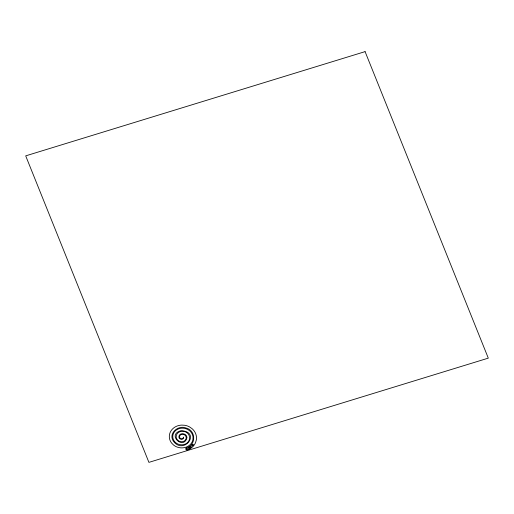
<?xml version="1.0" encoding="UTF-8"?>
<svg xmlns="http://www.w3.org/2000/svg" width="514" height="514" viewBox="0 0 514 514"><rect width="100%" height="100%" fill="white"/><g stroke="black" fill="none" stroke-linecap="round" stroke-linejoin="round"><path stroke-width="0.77" d="M188.599 441.275L188.869 440.813A7.684 6.875 5.3 0 0 189.589 437.369L189.525 436.868A7.357 6.586 5.3 0 0 188.028 433.745L187.674 433.366A7.035 6.296 5.3 0 0 184.642 431.58L184.141 431.445A6.708 6.001 5.3 0 0 180.71 431.471L180.241 431.599A6.386 5.712 5.3 0 0 177.581 433.263L177.298 433.591A6.059 5.423 5.3 0 0 176.225 436.193L176.199 436.592A5.731 5.127 5.3 0 0 176.919 439.168L177.137 439.496A5.403 4.838 5.3 0 0 179.219 441.192A5.089 4.555 5.3 0 0 182.187 441.693L182.554 441.642A4.748 4.253 5.3 0 0 184.744 440.671L185.001 440.453A4.42 3.958 5.3 0 0 186.087 438.654A4.106 3.675 5.3 0 0 185.901 436.444L185.772 436.193A3.765 3.373 5.3 0 0 184.442 434.838L184.198 434.703A3.437 3.078 5.3 0 0 182.399 434.311A3.123 2.795 5.3 0 0 180.575 434.902L180.395 435.043A2.782 2.486 5.3 0 0 179.624 436.251L179.585 436.45A2.467 2.21 5.3 0 0 179.733 437.568L179.919 437.902A2.159 1.934 5.3 0 0 180.812 438.641L181.185 438.77A1.838 1.645 5.3 0 0 181.795 438.821A1.889 1.69 5.3 0 0 182.393 438.693L182.746 438.513A1.638 1.465 5.3 0 0 183.363 437.144M193.078 445.426C191.658 446.075 192.692 444.115 192.377 444.372A0.867 0.777 5.3 0 0 191.851 444.944M190.148 446.66L189.537 446.987A1.266 1.137 5.3 0 0 190.353 447.964L190.938 447.598A1.266 1.131 5.3 0 0 190.129 446.692M193.213 445.066L192.615 445.066L193.039 444.571L193.547 444.925A0.938 0.842 5.3 0 1 192.975 445.779A0.835 0.745 5.3 0 1 192.57 445.831A0.906 0.816 5.3 0 1 191.793 444.938M190.392 447.219L190.373 447.193A1.87 1.67 5.3 0 0 190.116 446.936M190.058 447.411L190.077 447.437A1.985 1.773 5.3 0 0 190.353 447.713M188.612 448.163L188.465 447.945A1.015 0.906 5.3 0 0 188.599 447.707L188.844 447.296L189.717 448.542L188.831 447.797A1.131 1.009 5.3 0 1 188.612 448.157M190.61 447.508L190.617 447.521A2.191 1.96 5.3 0 0 190.386 447.225M189.846 447.129L189.852 447.141A2.082 1.863 5.3 0 0 190.058 447.405M183.414 437.221C184.147 440.267 178.654 439.778 178.853 436.945C178.911 432.062 187 433.019 186.961 437.555C183.935 450.54 166.24 434.606 180.999 430.674C201.61 431.728 183.845 455.674 173.263 441.012C168.181 433.116 178.576 424.68 186.145 428.053C195.924 430.25 196.322 445.169 186.531 447.752A1.317 1.182 5.3 0 0 185.856 449.3A1.317 1.182 5.3 0 0 187.591 449.936A14.951 13.377 5.3 0 0 193.444 445.966A14.912 13.345 5.3 0 0 195.551 442.612L196.354 439.823A14.591 13.056 5.3 0 0 196.117 435.088L195.84 434.163A13.994 12.522 5.3 0 0 194.588 431.574A14.263 12.766 5.3 0 0 192.011 428.618L189.544 426.916A13.936 12.471 5.3 0 0 184.796 425.29L181.789 425.097A13.608 12.175 5.3 0 0 177.009 426.074L176.122 426.453A13.043 11.674 5.3 0 0 173.738 427.918A13.28 11.886 5.3 0 0 171.252 430.514L170.776 431.259A12.721 11.385 5.3 0 0 169.748 433.617A12.953 11.591 5.3 0 0 169.337 436.964L169.408 437.806A12.4 11.096 5.3 0 0 170.018 440.247A12.625 11.295 5.3 0 0 171.715 443.19L173.552 445.034A12.304 11.012 5.3 0 0 177.375 447.148L179.958 447.765A11.976 10.717 5.3 0 0 184.288 447.63L185.13 447.437A11.443 10.241 5.3 0 0 187.462 446.537A11.642 10.421 5.3 0 0 190.09 444.674L190.643 444.109A11.128 9.959 5.3 0 0 191.953 442.233A11.321 10.132 5.3 0 0 192.923 439.438L193.02 437.247A10.993 9.837 5.3 0 0 192.018 433.777L191.651 433.129A10.486 9.387 5.3 0 0 190.276 431.4A10.659 9.541 5.3 0 0 187.88 429.595L187.199 429.241A10.28 9.201 5.3 0 0 182.078 428.181L181.326 428.226A9.959 8.911 5.3 0 0 176.623 429.845L176.051 430.244A9.631 8.616 5.3 0 0 173.302 433.835L173.089 434.433A9.31 8.333 5.3 0 0 173.07 438.686L173.263 439.277A8.982 8.038 5.3 0 0 175.807 442.74L176.308 443.126A8.654 7.749 5.3 0 0 180.395 444.706L181.024 444.777A8.333 7.459 5.3 0 0 185.194 444.09L185.734 443.839A8.006 7.164 5.3 0 0 188.599 441.275M186.486 448.806C187.52 450.63 187.97 447.219 186.492 448.754M191.542 446.891L191.536 447.289L191.542 446.891M365.081 51.631L25.7 155.864L148.919 462.369L488.3 358.136L365.081 51.631"/></g></svg>
